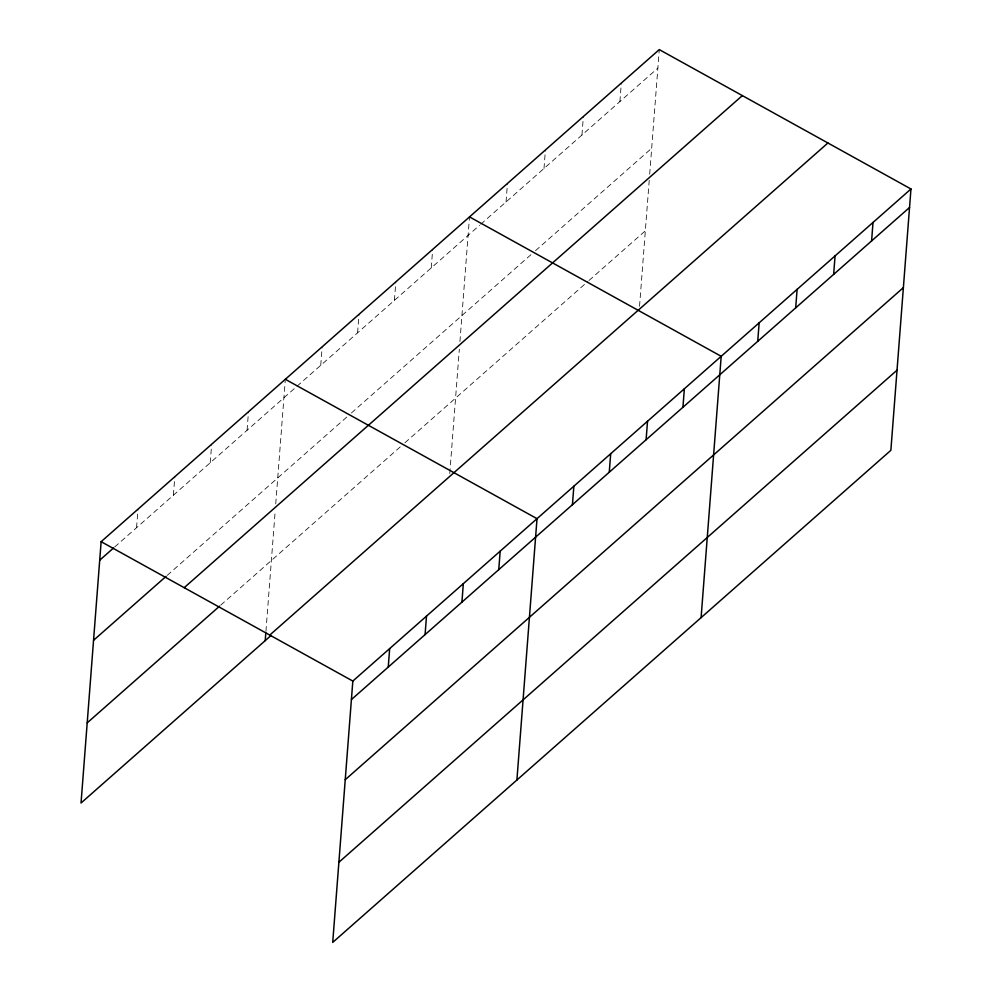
<?xml version="1.0" encoding="UTF-8"?>
<svg xmlns="http://www.w3.org/2000/svg" width="992" height="992" viewBox="0 0 992 992"><rect width="100%" height="100%" fill="white"/><g stroke="black" fill="none" stroke-linecap="round" stroke-linejoin="round"><path stroke-width="0.74" stroke-dasharray="4.96 3.72" d="M136.549 527.707L137.975 509.194M173.389 495.219L174.815 476.718M210.23 462.743L211.656 444.242M247.07 430.268L248.484 411.767M265.93 631.383L275.144 511.562M275.739 503.924L285.212 380.829M320.738 365.316L322.164 346.816M357.579 332.841L359.005 314.34M394.419 300.365L395.833 281.864M431.247 267.89L432.673 249.389M449.76 473.618L459.333 349.184M459.928 341.533L469.514 216.901M506.044 201.946L507.47 183.446M544 168.491L545.426 149.978M581.944 135.024L583.37 116.523M619.901 101.568L621.327 83.055M639.53 306.305L649.227 180.346M649.686 174.232L659.283 49.6M114.675 546.989L479.595 225.271M480.736 224.254L657.857 68.101M167.226 575.36L346.803 417.037M351.416 412.97L530.931 254.708M535.531 250.654L651.694 148.242M220.732 605.145L400.309 446.822M404.922 442.767L587.834 281.492M588.988 280.488L645.333 230.801"/><path stroke-width="1.49" d="M910.966 188.988L352.83 681.07L332.717 942.4L890.866 450.318L910.966 188.988L659.283 49.6L101.134 541.682L81.034 803.012L270.977 635.55M265.224 640.621L265.806 632.921M388.244 667.095L389.67 648.594M425.084 634.62L426.498 616.106M461.912 602.132L463.338 583.631M498.753 569.656L500.179 551.155M516.906 780.01L537.019 518.68L285.324 379.291M572.434 504.705L573.847 486.204M609.262 472.229L610.688 453.728M646.102 439.754L647.528 421.253M682.942 407.278L684.368 388.777M701.096 617.632L721.196 356.302L469.514 216.901M757.727 341.335L759.153 322.834M795.683 307.88L797.109 289.379M833.64 274.412L835.066 255.911M871.596 240.957L873.01 222.456M99.721 560.182L113.534 548.006M93.546 640.311L166.073 576.377M184.202 587.673L742.338 95.604M87.197 722.87L219.579 606.162M269.774 635.066L827.911 142.997M351.404 699.571L909.54 207.489M345.241 779.7L903.377 287.63M338.88 862.271L897.028 370.19M101.134 541.682L352.83 681.07"/></g></svg>
